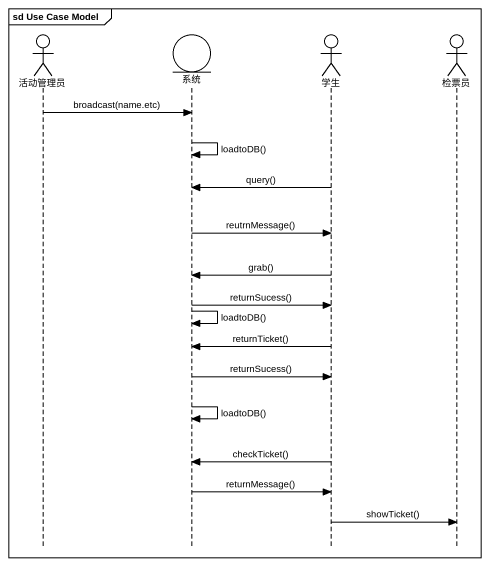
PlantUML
@startuml
mainframe sd Use Case Model
hide footbox
actor 活动管理员
entity 系统
actor 学生
actor 检票员

活动管理员 -> 系统 : broadcast(name.etc)
系统 -> 系统 : loadtoDB()
学生 -> 系统 : query()
系统 -> 学生 : reutrnMessage()
学生 -> 系统 : grab()
系统 -> 学生 : returnSucess()
系统 -> 系统 : loadtoDB()
学生 -> 系统 : returnTicket()
系统 -> 学生 : returnSucess()
系统 -> 系统 : loadtoDB()
学生 -> 系统 : checkTicket()
系统 -> 学生 : returnMessage()
学生 -> 检票员 : showTicket()
@enduml
